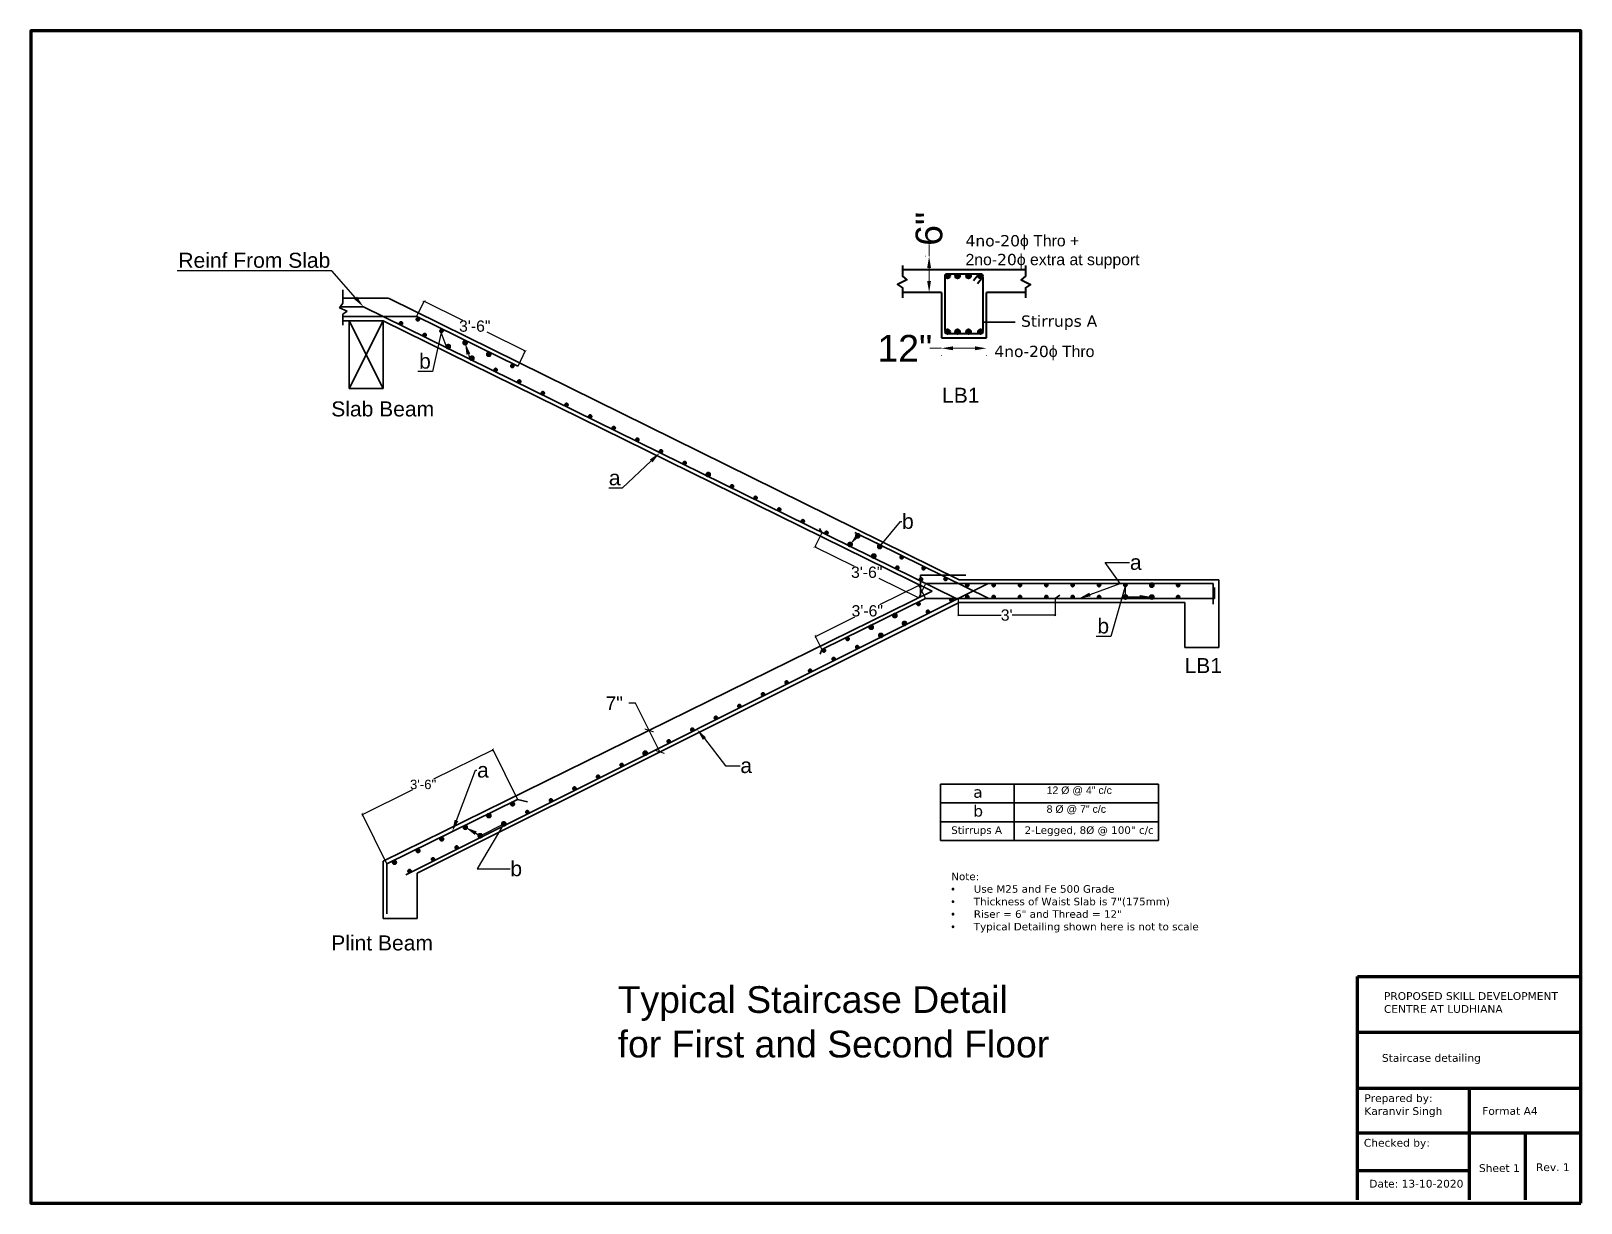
# Model space of a CAD drawing. Header units: feet. Extents: x 15113 to 123217, y -97269 to -8247.
# Drawn here: x 57249.2 to 57661, y -45561.3 to -45249.8 of the extents above; entities that cross this region are included whole.
import ezdxf
from ezdxf import colors
from ezdxf.entities.mleader import LeaderData, LeaderLine
from ezdxf.math import Vec2, Vec3

# ---------------------------------------------------------------- set-up
doc = ezdxf.new("R2010")
doc.units = ezdxf.units.FT
doc.header["$LTSCALE"] = 50.2
doc.header["$MEASUREMENT"] = 0
doc.header["$PDMODE"] = 3
doc.linetypes.add('DOT', pattern=[0.25, 0, -0.25])
doc.linetypes.add('PHANTOM2', pattern=[1.25, 0.625, -0.125, 0.125, -0.125, 0.125, -0.125])
doc.layers.get('0').update_dxf_attribs({"lineweight": 35})
for name, color, linetype, lineweight in [('drg seal', 250, 'Continuous', 120), ('Staircase', 102, 'Continuous', 35), ('Str Brick Foundation', 2, 'Continuous', 35)]:
    doc.layers.add(name, color=color, linetype=linetype, lineweight=lineweight)
doc.layers.add('drg seal txt', color=7, linetype='Continuous')
doc.styles.add('5.2 INCH', font='arial.ttf', dxfattribs={"height": 5.2})
doc.styles.add('7.1 INCH', font='arial.ttf', dxfattribs={"height": 7.1})
doc.styles.get("Standard").update_dxf_attribs({"font": 'arial.ttf'})
doc.dimstyles.new('2.2 INCH', dxfattribs={"dimscale": 0, "dimtxt": 5.2, "dimasz": 3.1, "dimexe": 0.18, "dimexo": 1.063, "dimgap": 0.09, "dimtad": 0, "dimdec": 0, "dimzin": 0, "dimdsep": 46, "dimlunit": 4, "dimtxsty": '5.2 INCH', "dimcen": 0, "dimclrd": 230, "dimclre": 230, "dimclrt": 164, "dimadec": 0, "dimazin": 0, "dimtfac": 1, "dimtdec": 0, "dimtofl": 0, "dimtmove": 0, "dimatfit": 3, "dimfxl": 0.5, "dimtolj": 1, "dimtzin": 0, "dimlwd": 15, "dimlwe": 15, "dimarcsym": 0})
doc.dimstyles.new('Annotative', dxfattribs={"dimscale": 0, "dimtxt": 3, "dimasz": 0.68, "dimexe": 0.18, "dimexo": 0.0625, "dimgap": 0.09, "dimtad": 0, "dimtih": 1, "dimtoh": 1, "dimdec": 0, "dimzin": 0, "dimdsep": 46, "dimlunit": 3, "dimtxsty": 'Standard', "dimblk": 'ARCHTICK', "dimcen": 0.09, "dimadec": 0, "dimazin": 0, "dimtfac": 1, "dimtdec": 0, "dimtofl": 0, "dimtmove": 0, "dimatfit": 3, "dimfxl": 1, "dimtolj": 1, "dimtzin": 0, "dimarcsym": 0})
doc.dimstyles.new('Copy(2) of Standard', dxfattribs={"dimscale": 20, "dimtxt": 0.18, "dimasz": 0.09, "dimexe": 0.18, "dimexo": 0.0625, "dimgap": 0.09, "dimtad": 0, "dimtih": 1, "dimtoh": 1, "dimdec": 1, "dimzin": 0, "dimdsep": 46, "dimlunit": 4, "dimtxsty": 'Standard', "dimblk": 'ARCHTICK', "dimcen": 0.09, "dimadec": 0, "dimazin": 0, "dimtfac": 1, "dimtdec": 1, "dimtofl": 0, "dimtmove": 0, "dimatfit": 3, "dimfxl": 0.5, "dimfxlon": 1, "dimtolj": 1, "dimtzin": 0, "dimarcsym": 0})

# ---------------------------------------------------------------- blocks, each defined once
blk = doc.blocks.new('*U1010')
at = {"layer": 'Str Brick Foundation', "linetype": 'PHANTOM2', "ltscale": 500, "transparency": 33554687}
h = blk.add_hatch(color=256, dxfattribs=at)
h.dxf.hatch_style = 1
h.paths.add_polyline_path([(2.43, -0.73, 1), (1.53, -0.29, 1)])
at = {"layer": 'Str Brick Foundation', "linetype": 'PHANTOM2', "ltscale": 500}
blk.add_circle((1.98, -0.51), 0.5, dxfattribs=at)
blk = doc.blocks.new('*U1011')
at = {"layer": 'Staircase', "color": 0, "linetype": 'ByBlock', "lineweight": -2, "transparency": 16777216, "rotation": 26.32349924509277}
for p in [(25459.9, -26545), (25466.17, -26541.9), (25453.62, -26548.11), (25447.35, -26551.21), (25434.8, -26557.42), (25441.07, -26554.32)]:
    blk.add_blockref('*U1010', p, dxfattribs=at)
blk = doc.blocks.new('*U1012')
at = {"layer": 'Str Brick Foundation', "linetype": 'PHANTOM2', "ltscale": 500, "transparency": 33554687}
h = blk.add_hatch(color=256, dxfattribs=at)
h.dxf.hatch_style = 1
h.paths.add_polyline_path([(-0.02, -0.28, 1), (0.74, -0.65, 1)])
at = {"layer": 'Str Brick Foundation', "linetype": 'PHANTOM2', "ltscale": 500}
blk.add_circle((0.36, -0.47), 0.42, dxfattribs=at)
blk = doc.blocks.new('*U1013')
at = {"layer": 'Staircase', "color": 0, "linetype": 'ByBlock', "lineweight": -2, "transparency": 16777216, "rotation": 26.21035487400487}
for p in [(57478.18, -45404.93), (57484.46, -45401.83), (57471.9, -45408.02), (57465.62, -45411.11), (57459.34, -45414.2)]:
    blk.add_blockref('*U1012', p, dxfattribs=at)
blk = doc.blocks.new('*U1014')
at = {"layer": 'Str Brick Foundation', "linetype": 'PHANTOM2', "ltscale": 500, "transparency": 33554687}
h = blk.add_hatch(color=256, dxfattribs=at)
h.dxf.hatch_style = 1
h.paths.add_polyline_path([(0.97, 0.63, 1), (1.72, 0.26, 1)])
at = {"layer": 'Str Brick Foundation', "linetype": 'PHANTOM2', "ltscale": 500}
blk.add_circle((1.34, 0.45), 0.42, dxfattribs=at)
blk = doc.blocks.new('*U1015')
at = {"layer": 'Staircase', "color": 0, "linetype": 'ByBlock', "lineweight": -2, "transparency": 16777216, "rotation": 26.57039207669201}
for p in [(57492.76, -45402.04), (57486.5, -45405.18), (57480.24, -45408.31), (57467.72, -45414.57), (57473.98, -45411.44), (57461.46, -45417.7), (57455.2, -45420.83), (57448.94, -45423.96), (57436.42, -45430.22), (57442.68, -45427.09), (57430.16, -45433.36), (57423.9, -45436.49), (57411.38, -45442.75), (57417.64, -45439.62), (57405.11, -45445.88), (57398.85, -45449.01), (57386.33, -45455.27), (57392.59, -45452.14), (57380.07, -45458.4), (57373.81, -45461.53), (57361.29, -45467.8), (57367.55, -45464.67), (57355.03, -45470.93), (57348.77, -45474.06)]:
    blk.add_blockref('*U1014', p, dxfattribs=at)
blk = doc.blocks.new('*U1016')
at = {"layer": 'Str Brick Foundation', "linetype": 'PHANTOM2', "ltscale": 500, "transparency": 33554687}
h = blk.add_hatch(color=256, dxfattribs=at)
h.dxf.hatch_style = 1
h.paths.add_polyline_path([(2.22, -0.42, 1), (1.38, -0.42, 1)])
at = {"layer": 'Str Brick Foundation', "linetype": 'PHANTOM2', "ltscale": 500}
blk.add_circle((1.8, -0.42), 0.42, dxfattribs=at)
blk = doc.blocks.new('*U1017')
at = {"layer": 'Staircase', "color": 0, "linetype": 'ByBlock', "lineweight": -2, "transparency": 16777216, "rotation": 180}
for p in [(25590.8, -26486.9), (25597.8, -26486.9), (25604.8, -26486.9), (25611.8, -26486.9), (25618.8, -26486.9), (25625.8, -26486.9), (25632.8, -26486.9), (25639.8, -26486.9), (25646.8, -26486.9)]:
    blk.add_blockref('*U1016', p, dxfattribs=at)
blk = doc.blocks.new('*U1018')
at = {"layer": 'Str Brick Foundation', "linetype": 'PHANTOM2', "ltscale": 500, "transparency": 33554687}
h = blk.add_hatch(color=256, dxfattribs=at)
h.dxf.hatch_style = 1
h.paths.add_polyline_path([(2.22, -0.42, 1), (1.38, -0.42, 1)])
at = {"layer": 'Str Brick Foundation', "linetype": 'PHANTOM2', "ltscale": 500}
blk.add_circle((1.8, -0.42), 0.42, dxfattribs=at)
blk = doc.blocks.new('*U1019')
at = {"layer": 'Staircase', "color": 0, "linetype": 'ByBlock', "lineweight": -2, "transparency": 16777216, "rotation": 180}
for p in [(25590.8, -26486.9), (25597.8, -26486.9), (25604.8, -26486.9), (25611.8, -26486.9), (25618.8, -26486.9), (25625.8, -26486.9), (25632.8, -26486.9), (25639.8, -26486.9), (25646.8, -26486.9)]:
    blk.add_blockref('*U1018', p, dxfattribs=at)
blk = doc.blocks.new('*U1020')
at = {"layer": 'Str Brick Foundation', "linetype": 'PHANTOM2', "ltscale": 500, "transparency": 33554687}
h = blk.add_hatch(color=256, dxfattribs=at)
h.dxf.hatch_style = 1
h.paths.add_polyline_path([(11.02, -0.3, 1), (10.27, -0.67, 1)])
at = {"layer": 'Str Brick Foundation', "linetype": 'PHANTOM2', "ltscale": 500}
blk.add_circle((10.64, -0.48), 0.42, dxfattribs=at)
blk = doc.blocks.new('*U1021')
at = {"layer": 'Staircase', "color": 0, "linetype": 'ByBlock', "lineweight": -2, "transparency": 16777216, "rotation": 153.7896451260037}
for p in [(57356.84, -45332.66), (57363.12, -45335.75), (57369.4, -45338.84), (57375.68, -45341.93), (57381.96, -45345.02), (57388.24, -45348.12), (57394.52, -45351.21), (57400.8, -45354.3), (57407.08, -45357.39), (57413.36, -45360.48), (57419.64, -45363.57), (57425.92, -45366.67), (57432.2, -45369.76), (57438.48, -45372.85), (57444.76, -45375.94), (57451.04, -45379.03), (57457.32, -45382.12), (57463.6, -45385.22), (57469.88, -45388.31), (57476.16, -45391.4), (57482.44, -45394.49), (57488.72, -45397.58), (57495, -45400.67)]:
    blk.add_blockref('*U1020', p, dxfattribs=at)
blk = doc.blocks.new('*U1022')
at = {"layer": 'Str Brick Foundation', "linetype": 'PHANTOM2', "ltscale": 500, "transparency": 33554687}
h = blk.add_hatch(color=256, dxfattribs=at)
h.dxf.hatch_style = 1
h.paths.add_polyline_path([(0.24, -0.78, 1), (0.99, -0.4, 1)])
at = {"layer": 'Str Brick Foundation', "linetype": 'PHANTOM2', "ltscale": 500}
blk.add_circle((0.61, -0.59), 0.42, dxfattribs=at)
blk = doc.blocks.new('*U1023')
at = {"layer": 'Staircase', "color": 0, "linetype": 'ByBlock', "lineweight": -2, "transparency": 16777216, "rotation": 333.7344019662553}
for p in [(57351.68, -45325.66), (57357.96, -45328.76), (57364.23, -45331.85), (57370.51, -45334.95), (57376.79, -45338.05)]:
    blk.add_blockref('*U1022', p, dxfattribs=at)
blk = doc.blocks.new('*U1024')
at = {"layer": 'Str Brick Foundation', "linetype": 'PHANTOM2', "ltscale": 500, "transparency": 33554687}
h = blk.add_hatch(color=256, dxfattribs=at)
h.dxf.hatch_style = 1
h.paths.add_polyline_path([(12.99, 0.6, 1), (12.24, 0.23, 1)])
at = {"layer": 'Str Brick Foundation', "linetype": 'PHANTOM2', "ltscale": 500}
blk.add_circle((12.61, 0.41), 0.42, dxfattribs=at)
blk = doc.blocks.new('*U1025')
at = {"layer": 'Staircase', "color": 0, "linetype": 'ByBlock', "lineweight": -2, "transparency": 16777216, "rotation": 153.7896451260009}
for p in [(57480.34, -45389.18), (57486.17, -45392.05), (57492.01, -45394.92), (57497.84, -45397.79), (57503.67, -45400.66)]:
    blk.add_blockref('*U1024', p, dxfattribs=at)
blk = doc.blocks.new('*D1027')
at = {"layer": 'Defpoints', "color": 0, "linetype": 'Continuous', "transparency": 16777216}
for p in [(57503.07, -45334.15), (57491.07, -45337.23), (57503.07, -45337.23)]:
    blk.add_point(p, dxfattribs=at)
at = {"layer": 'Staircase', "color": 230, "lineweight": 15, "transparency": 16777216}
for p, q in [((57491.07, -45334.15), (57487.97, -45334.15)), ((57499.97, -45334.15), (57494.17, -45334.15))]:
    blk.add_line(p, q, dxfattribs=at)
at = {"layer": 'Staircase', "color": 230, "linetype": 'DOT', "lineweight": 15, "transparency": 16777216}
for p, q in [((57491.07, -45336.17), (57491.07, -45333.97)), ((57503.07, -45336.17), (57503.07, -45333.97))]:
    blk.add_line(p, q, dxfattribs=at)
at = {"layer": 'Staircase', "color": 230, "linetype": 'Continuous', "transparency": 16777216}
for points in [[(57494.17, -45333.63), (57494.17, -45334.67), (57491.07, -45334.15)], [(57499.97, -45333.63), (57499.97, -45334.67), (57503.07, -45334.15)]]:
    blk.add_solid(points, dxfattribs=at)
at = {"layer": 'Staircase', "color": 164, "linetype": 'Continuous', "lineweight": 40, "transparency": 16777216, "insert": (57481.37, -45334.15), "char_height": 7.1, "attachment_point": 5, "style": '7.1 INCH'}
blk.add_mtext('\\A1;12"', dxfattribs=at)
blk = doc.blocks.new('*D1026')
at = {"layer": 'Defpoints', "color": 0, "linetype": 'Continuous', "transparency": 16777216}
for p in [(57487.81, -45309.69), (57487.81, -45309.69), (57487.81, -45319.33)]:
    blk.add_point(p, dxfattribs=at)
at = {"layer": 'Staircase', "color": 230, "linetype": 'DOT', "lineweight": 15, "transparency": 16777216}
for p, q in [((57486.74, -45309.69), (57487.63, -45309.69)), ((57486.74, -45319.33), (57487.63, -45319.33))]:
    blk.add_line(p, q, dxfattribs=at)
at = {"layer": 'Staircase', "color": 230, "lineweight": 15, "transparency": 16777216}
for p, q in [((57487.81, -45309.69), (57487.81, -45306.59)), ((57487.81, -45316.23), (57487.81, -45312.79))]:
    blk.add_line(p, q, dxfattribs=at)
at = {"layer": 'Staircase', "color": 230, "linetype": 'Continuous', "transparency": 16777216}
for points in [[(57487.29, -45312.79), (57488.32, -45312.79), (57487.81, -45309.69)], [(57487.29, -45316.23), (57488.32, -45316.23), (57487.81, -45319.33)]]:
    blk.add_solid(points, dxfattribs=at)
at = {"layer": 'Staircase', "color": 164, "linetype": 'Continuous', "lineweight": 40, "transparency": 16777216, "insert": (57487.81, -45302.4), "char_height": 7.1, "attachment_point": 5, "rotation": 90, "style": '7.1 INCH'}
blk.add_mtext('\\A1;6"', dxfattribs=at)
blk = doc.blocks.new('_ArchTick')
at = {"color": 0, "linetype": 'ByBlock', "const_width": 0.15}
blk.add_lwpolyline([(-0.5, -0.5), (0.5, 0.5)], dxfattribs=at)
blk = doc.blocks.new('*D1028')
at = {"layer": 'Defpoints', "color": 0, "linetype": 'PHANTOM2', "ltscale": 500, "transparency": 16777216}
for p in [(57371.95, -45440.86), (57378.46, -45454.02), (57343.77, -45471.18)]:
    blk.add_point(p, dxfattribs=at)
at = {"layer": 'Staircase', "color": 0, "linetype": 'PHANTOM2', "lineweight": -2, "ltscale": 500, "transparency": 16777216}
for p, q in [((57371.95, -45440.86), (57356.13, -45448.69)), ((57378.43, -45453.96), (57371.87, -45440.7)), ((57337.26, -45458.03), (57350.6, -45451.43)), ((57343.74, -45471.12), (57337.18, -45457.87))]:
    blk.add_line(p, q, dxfattribs=at)
at = {"layer": 'Staircase', "color": 0, "linetype": 'PHANTOM2', "lineweight": -2, "ltscale": 500, "transparency": 16777216, "xscale": 0.68, "yscale": 0.68, "zscale": 0.68}
for p, rotation in [((57371.95, -45440.86), 26.3234992450904), ((57337.26, -45458.03), 206.3234992450904)]:
    blk.add_blockref('_ArchTick', p, dxfattribs=dict(at, rotation=rotation))
at = {"layer": 'Staircase', "color": 0, "linetype": 'PHANTOM2', "lineweight": 20, "ltscale": 500, "transparency": 16777216, "insert": (57353.37, -45450.06), "char_height": 3, "attachment_point": 5}
blk.add_mtext('\\A1;{\\H0.83333x;3\'-6"}', dxfattribs=at)
blk = doc.blocks.new('*D1029')
at = {"layer": 'Defpoints', "color": 0, "linetype": 'PHANTOM2', "ltscale": 500, "transparency": 16777216}
for p in [(57485.12, -45397.16), (57486.85, -45400.66), (57459.34, -45414.2)]:
    blk.add_point(p, dxfattribs=at)
at = {"layer": 'Staircase', "color": 0, "linetype": 'PHANTOM2', "lineweight": -2, "ltscale": 500, "transparency": 16777216}
for p, q in [((57485.12, -45397.16), (57474.67, -45402.3)), ((57486.82, -45400.6), (57485.04, -45396.99)), ((57457.62, -45410.7), (57468.07, -45405.55)), ((57459.31, -45414.14), (57457.54, -45410.54))]:
    blk.add_line(p, q, dxfattribs=at)
at = {"layer": 'Staircase', "color": 0, "linetype": 'PHANTOM2', "lineweight": -2, "ltscale": 500, "transparency": 16777216, "xscale": 0.68, "yscale": 0.68, "zscale": 0.68}
for p, rotation in [((57485.12, -45397.16), 26.2103548740107), ((57457.62, -45410.7), 206.2103548740107)]:
    blk.add_blockref('_ArchTick', p, dxfattribs=dict(at, rotation=rotation))
at = {"layer": 'Staircase', "color": 0, "linetype": 'PHANTOM2', "lineweight": 20, "ltscale": 500, "transparency": 16777216, "insert": (57471.37, -45403.93), "char_height": 3, "attachment_point": 5}
blk.add_mtext('\\A1;3\'-6"', dxfattribs=at)
blk = doc.blocks.new('*D1030')
at = {"layer": 'Defpoints', "color": 0, "linetype": 'PHANTOM2', "ltscale": 500, "transparency": 16777216}
for p in [(57459.34, -45383.12), (57457.47, -45386.91), (57486.85, -45396.66)]:
    blk.add_point(p, dxfattribs=at)
at = {"layer": 'Staircase', "color": 0, "linetype": 'PHANTOM2', "lineweight": -2, "ltscale": 500, "transparency": 16777216}
for p, q in [((57459.31, -45383.17), (57457.39, -45387.08)), ((57457.47, -45386.91), (57467.93, -45392.06)), ((57484.98, -45400.45), (57474.52, -45395.31)), ((57486.82, -45396.72), (57484.9, -45400.62))]:
    blk.add_line(p, q, dxfattribs=at)
at = {"layer": 'Staircase', "color": 0, "linetype": 'PHANTOM2', "lineweight": -2, "ltscale": 500, "transparency": 16777216, "xscale": 0.68, "yscale": 0.68, "zscale": 0.68}
for p, rotation in [((57457.47, -45386.91), 153.7896451260133), ((57484.98, -45400.45), 333.7896451260133)]:
    blk.add_blockref('_ArchTick', p, dxfattribs=dict(at, rotation=rotation))
at = {"layer": 'Staircase', "color": 0, "linetype": 'PHANTOM2', "lineweight": 20, "ltscale": 500, "transparency": 16777216, "insert": (57471.23, -45393.68), "char_height": 3, "attachment_point": 5}
blk.add_mtext('\\A1;3\'-6"', dxfattribs=at)
blk = doc.blocks.new('*D1031')
at = {"layer": 'Defpoints', "color": 0, "linetype": 'PHANTOM2', "ltscale": 500, "transparency": 16777216}
for p in [(57351.68, -45325.66), (57380.54, -45334.9), (57378.56, -45338.92)]:
    blk.add_point(p, dxfattribs=at)
at = {"layer": 'Staircase', "color": 0, "linetype": 'PHANTOM2', "lineweight": -2, "ltscale": 500, "transparency": 16777216}
for p, q in [((57351.71, -45325.6), (57353.74, -45321.47)), ((57353.66, -45321.64), (57363.82, -45326.65)), ((57380.54, -45334.9), (57370.39, -45329.89)), ((57378.59, -45338.87), (57380.62, -45334.74))]:
    blk.add_line(p, q, dxfattribs=at)
at = {"layer": 'Staircase', "color": 0, "linetype": 'PHANTOM2', "lineweight": -2, "ltscale": 500, "transparency": 16777216, "xscale": 0.68, "yscale": 0.68, "zscale": 0.68}
for p, rotation in [((57353.66, -45321.64), 153.7344019662553), ((57380.54, -45334.9), 333.7344019662553)]:
    blk.add_blockref('_ArchTick', p, dxfattribs=dict(at, rotation=rotation))
at = {"layer": 'Staircase', "color": 0, "linetype": 'PHANTOM2', "lineweight": 20, "ltscale": 500, "transparency": 16777216, "insert": (57367.1, -45328.27), "char_height": 3, "attachment_point": 5}
blk.add_mtext('\\A1;3\'-6"', dxfattribs=at)
blk = doc.blocks.new('*D1032')
at = {"layer": 'Defpoints', "color": 0, "linetype": 'PHANTOM2', "ltscale": 500, "transparency": 16777216}
for p in [(57495.53, -45400.66), (57521.31, -45400.66), (57521.31, -45405.06)]:
    blk.add_point(p, dxfattribs=at)
at = {"layer": 'Staircase', "color": 0, "linetype": 'PHANTOM2', "lineweight": -2, "ltscale": 500, "transparency": 16777216}
for p, q in [((57495.53, -45400.72), (57495.53, -45405.24)), ((57521.31, -45400.72), (57521.31, -45405.24)), ((57495.53, -45405.06), (57506.95, -45405.06)), ((57521.31, -45405.06), (57509.89, -45405.06))]:
    blk.add_line(p, q, dxfattribs=at)
at = {"layer": 'Staircase', "color": 0, "linetype": 'PHANTOM2', "lineweight": -2, "ltscale": 500, "transparency": 16777216, "xscale": 0.68, "yscale": 0.68, "zscale": 0.68, "rotation": 180}
blk.add_blockref('_ArchTick', (57495.53, -45405.06), dxfattribs=at)
at = {"layer": 'Staircase', "color": 0, "linetype": 'PHANTOM2', "lineweight": -2, "ltscale": 500, "transparency": 16777216, "xscale": 0.68, "yscale": 0.68, "zscale": 0.68}
blk.add_blockref('_ArchTick', (57521.31, -45405.06), dxfattribs=at)
at = {"layer": 'Staircase', "color": 0, "linetype": 'PHANTOM2', "lineweight": 20, "ltscale": 500, "transparency": 16777216, "insert": (57508.42, -45405.06), "char_height": 3, "attachment_point": 5}
blk.add_mtext("\\A1;3'", dxfattribs=at)
blk = doc.blocks.new('*D1033')
at = {"layer": 'Defpoints', "color": 0, "linetype": 'PHANTOM2', "ltscale": 500, "transparency": 16777216}
for p in [(57415.71, -45434.57), (57416.29, -45441.4), (57418.56, -45440.26)]:
    blk.add_point(p, dxfattribs=at)
at = {"layer": 'Staircase', "color": 0, "linetype": 'PHANTOM2', "lineweight": -2, "ltscale": 500, "transparency": 16777216}
for p, q in [((57409.82, -45428.46), (57408.02, -45428.46)), ((57413.44, -45435.7), (57409.82, -45428.46)), ((57414.59, -45435.13), (57410.22, -45437.31)), ((57416.29, -45441.4), (57413.44, -45435.7)), ((57417.44, -45440.82), (57413.07, -45443.01))]:
    blk.add_line(p, q, dxfattribs=at)
at = {"layer": 'Staircase', "color": 0, "linetype": 'PHANTOM2', "lineweight": -2, "ltscale": 500, "transparency": 16777216, "xscale": 1.8, "yscale": 1.8, "zscale": 1.8}
for p, rotation in [((57413.44, -45435.7), 116.565051177078), ((57416.29, -45441.4), 296.565051177078)]:
    blk.add_blockref('_ArchTick', p, dxfattribs=dict(at, rotation=rotation))
at = {"layer": 'Staircase', "color": 0, "linetype": 'PHANTOM2', "ltscale": 500, "transparency": 16777216, "insert": (57404.17, -45428.46), "char_height": 3.6, "attachment_point": 5}
blk.add_mtext('\\A1;7"', dxfattribs=at)

msp = doc.modelspace()

# ---------------------------------------------------------------- hatches: boundary and pattern name
at = {"layer": 'Staircase', "lineweight": 40}
h = msp.add_hatch(color=2, dxfattribs=at)
h.dxf.hatch_style = 1
h.paths.add_polyline_path([(57492.10316, -45314.95919, 1), (57493.36116, -45314.95919, 1)])
h = msp.add_hatch(color=2, dxfattribs=at)
h.dxf.hatch_style = 1
h.paths.add_polyline_path([(57494.74439, -45314.95919, 1), (57496.00239, -45314.95919, 1)])
h = msp.add_hatch(color=2, dxfattribs=at)
h.dxf.hatch_style = 1
h.paths.add_polyline_path([(57497.64759, -45314.95919, 1), (57498.90559, -45314.95919, 1)])
h = msp.add_hatch(color=2, dxfattribs=at)
h.dxf.hatch_style = 1
h.paths.add_polyline_path([(57500.80437, -45314.95919, 1), (57502.06237, -45314.95919, 1)])
h = msp.add_hatch(color=2, dxfattribs=at)
h.dxf.hatch_style = 1
h.paths.add_polyline_path([(57492.10316, -45329.73879, -1), (57493.36116, -45329.73879, -1)])
h = msp.add_hatch(color=2, dxfattribs=at)
h.dxf.hatch_style = 1
h.paths.add_polyline_path([(57494.74439, -45329.73879, -1), (57496.00239, -45329.73879, -1)])
h = msp.add_hatch(color=2, dxfattribs=at)
h.dxf.hatch_style = 1
h.paths.add_polyline_path([(57497.64759, -45329.73879, -1), (57498.90559, -45329.73879, -1)])
h = msp.add_hatch(color=2, dxfattribs=at)
h.dxf.hatch_style = 1
h.paths.add_polyline_path([(57500.80437, -45329.73879, -1), (57502.06237, -45329.73879, -1)])

# ---------------------------------------------------------------- linework, layer by layer
at = {"layer": 'drg seal', "lineweight": 70}
for p, q in [((57601.59839, -45501.05902), (57660.99874, -45501.05902)), ((57601.65446, -45560.45937), (57601.65446, -45501.05902)), ((57601.59839, -45515.9091), (57660.99874, -45515.9091)), ((57601.59839, -45530.75919), (57660.99874, -45530.75919)), ((57631.29857, -45530.75919), (57631.29857, -45560.45937)), ((57601.65446, -45542.63926), (57660.99874, -45542.63926)), ((57646.14866, -45542.63926), (57646.14866, -45560.45937)), ((57601.80487, -45552.64371), (57631.50504, -45552.64371))]:
    msp.add_line(p, q, dxfattribs=at)
msp.add_lwpolyline([(57660.99874, -45561.27328), (57660.99874, -45249.83321), (57249.2, -45249.83321), (57249.2, -45561.27328), (57660.94268, -45561.27328)], dxfattribs=at)
at = {"layer": 'Staircase', "color": 2, "lineweight": 40}
for p, q in [((57501.09033, -45314.35982), (57499.62697, -45316.25528)), ((57502.05865, -45315.24172), (57500.6813, -45317.02577))]:
    msp.add_line(p, q, dxfattribs=at)
at = {"layer": 'Staircase', "color": 2, "linetype": 'PHANTOM2', "ltscale": 500}
for p, q in [((57342.76836, -45320.84546), (57332.06836, -45320.84546)), ((57342.76836, -45320.84546), (57344.12452, -45320.84546)), ((57337.52282, -45323.14855), (57331.33663, -45323.14855)), ((57332.06836, -45325.65919), (57351.67936, -45325.65919)), ((57351.67936, -45325.65919), (57378.55772, -45338.92323)), ((57342.76836, -45326.84546), (57332.06836, -45326.84546)), ((57333.76836, -45344.84546), (57333.76836, -45326.84546)), ((57333.76836, -45344.84546), (57342.76836, -45326.84546)), ((57333.76836, -45326.84546), (57342.76836, -45344.84546)), ((57342.76836, -45326.84546), (57342.76836, -45344.84546)), ((57336.76836, -45344.84546), (57333.76836, -45344.84546)), ((57342.76836, -45344.84546), (57336.76836, -45344.84546)), ((57459.34101, -45383.11788), (57458.66836, -45382.05919)), ((57503.66836, -45400.65919), (57468.03596, -45383.11788)), ((57490.86836, -45449.95919), (57548.76836, -45449.95919)), ((57490.86836, -45464.95919), (57490.86836, -45449.95919)), ((57510.36836, -45464.95919), (57510.36836, -45449.95919)), ((57548.76836, -45464.95919), (57548.76836, -45449.95919)), ((57490.86836, -45454.95919), (57515.46836, -45454.95919)), ((57490.86836, -45454.95919), (57548.76836, -45454.95919)), ((57490.86836, -45459.95919), (57515.46836, -45459.95919)), ((57490.86836, -45459.95919), (57548.76836, -45459.95919)), ((57354.76836, -45464.47292), (57354.9564, -45464.47292)), ((57490.86836, -45464.95919), (57515.46836, -45464.95919)), ((57490.86836, -45464.95919), (57548.76836, -45464.95919))]:
    msp.add_line(p, q, dxfattribs=at)
at = {"layer": 'Staircase', "color": 2, "linetype": 'PHANTOM2', "ltscale": 100}
for p, q in [((57344.16517, -45320.84546), (57495.76836, -45395.65919)), ((57337.52282, -45323.14855), (57495.004, -45400.67425)), ((57342.76836, -45326.84546), (57488.64657, -45398.65919)), ((57348.76836, -45474.05919), (57503.53229, -45396.65919)), ((57555.76836, -45396.65919), (57486.84804, -45396.65919)), ((57555.76836, -45395.65919), (57495.76836, -45395.65919)), ((57555.76836, -45395.65919), (57564.76836, -45395.65919)), ((57555.76836, -45396.65919), (57563.26836, -45396.65919)), ((57563.26836, -45396.65919), (57563.26836, -45402.15919)), ((57564.76836, -45395.65919), (57564.76836, -45413.65919)), ((57342.76836, -45470.47292), (57488.64657, -45398.65919)), ((57459.34101, -45414.2005), (57486.84804, -45400.65919)), ((57486.84804, -45400.65919), (57555.76836, -45400.65919)), ((57521.3082, -45400.65919), (57522.56836, -45399.75919)), ((57555.76836, -45400.65919), (57563.66836, -45400.65919)), ((57563.66836, -45400.65919), (57563.66836, -45397.70919)), ((57351.76836, -45473.65919), (57495.76836, -45401.65919)), ((57495.76836, -45401.65919), (57555.76836, -45401.65919)), ((57555.76836, -45413.65919), (57555.76836, -45401.65919)), ((57459.34101, -45414.2005), (57458.86836, -45415.45919)), ((57564.76836, -45413.65919), (57555.76836, -45413.65919)), ((57343.76836, -45471.18044), (57378.4612, -45454.01646)), ((57378.4612, -45454.01646), (57381.06836, -45454.65919)), ((57342.76836, -45470.47292), (57342.76836, -45485.65919)), ((57343.76836, -45471.18044), (57343.76836, -45484.45919)), ((57351.76836, -45485.65919), (57351.76836, -45473.65919)), ((57342.76836, -45485.65919), (57351.76836, -45485.65919))]:
    msp.add_line(p, q, dxfattribs=at)
at = {"layer": 'Staircase', "color": 2, "linetype": 'PHANTOM2', "ltscale": 150}
msp.add_line((57502.06836, -45327.23765), (57510.6716, -45327.23765), dxfattribs=at)
at = {"layer": 'Staircase', "color": 2, "linetype": 'Continuous', "lineweight": 40}
msp.add_line((57491.06836, -45331.33112), (57503.06836, -45331.33112), dxfattribs=at)
for points in [[(57480.75333, -45312.12318), (57480.75333, -45314.95395), (57481.88678, -45315.92451), (57479.37686, -45317.21858), (57480.75333, -45318.10827), (57480.75333, -45320.77731)], [(57513.38338, -45313.33112), (57480.75333, -45313.33112)], [(57513.38338, -45312.12318), (57513.38338, -45314.95395), (57512.24994, -45315.92451), (57514.75985, -45317.21858), (57513.38338, -45318.10827), (57513.38338, -45320.77731)], [(57491.06836, -45319.33112), (57480.75333, -45319.33112)], [(57491.06836, -45319.33112), (57491.06836, -45331.33112)], [(57503.06836, -45331.33112), (57503.06836, -45319.33112)], [(57513.38338, -45319.33112), (57503.06836, -45319.33112)]]:
    msp.add_lwpolyline(points, dxfattribs=at)
for points in [[(57492.06836, -45327.5371), (57492.06836, -45325.33112), (57492.06836, -45314.83112, -0.414213562), (57492.56836, -45314.33112), (57501.06836, -45314.33112, -0.414213562), (57502.06836, -45315.33112), (57502.06836, -45325.33112), (57502.06836, -45327.95872)], [(57502.06836, -45325.2688), (57502.06836, -45329.33112, -0.414213562), (57501.06836, -45330.33112), (57493.06836, -45330.33112, -0.414213562), (57492.06836, -45329.33112), (57492.06836, -45325.62423)]]:
    msp.add_lwpolyline(points, format="xyb", dxfattribs=at)
at = {"layer": 'Staircase', "color": 2, "linetype": 'PHANTOM2', "ltscale": 500}
for points in [[(57332.06836, -45318.57292), (57332.06836, -45322.17292), (57331.16836, -45323.37292), (57333.16836, -45324.27292), (57332.06836, -45325.07292), (57332.06836, -45327.97292)], [(57485.5321, -45400.1924), (57485.5321, -45394.40669), (57497.5321, -45394.40669)]]:
    msp.add_lwpolyline(points, dxfattribs=at)
at = {"layer": 'Staircase', "color": 2, "lineweight": 40}
for centre in [(57492.73216, -45314.95919), (57495.37339, -45314.95919), (57498.27659, -45314.95919), (57501.43337, -45314.95919), (57492.73216, -45329.73879), (57495.37339, -45329.73879), (57498.27659, -45329.73879), (57501.43337, -45329.73879)]:
    msp.add_circle(centre, 0.629, dxfattribs=at)
at = {"layer": 'Staircase', "color": 2, "linetype": 'PHANTOM2', "lineweight": 5, "ltscale": 500}
for centre in [(57360.06336, -45333.70567), (57364.52289, -45332.65465), (57366.34361, -45336.79735), (57370.80015, -45335.75238), (57429.14611, -45367.71411), (57468.84171, -45383.97582), (57466.82761, -45386.26416), (57474.67337, -45386.84667), (57473.10786, -45389.35584), (57546.96836, -45397.07919), (57539.96836, -45400.23919), (57546.96836, -45400.23919), (57478.70911, -45405.18416), (57472.42886, -45408.27584), (57481.26836, -45407.25919), (57474.98233, -45410.43762), (57412.37534, -45441.7484), (57370.86489, -45458.3429), (57364.59075, -45461.44698), (57374.81115, -45460.53488), (57368.55045, -45463.66596)]:
    msp.add_circle(centre, 0.62, dxfattribs=at)

# ---------------------------------------------------------------- block references
at = {"layer": 'Staircase', "color": 2, "linetype": 'PHANTOM2'}
for name, p in [('*U1023', (0, 0)), ('*U1021', (0, 0)), ('*U1025', (0, 0)), ('*U1019', (31908.96836, -18910.59919)), ('*U1015', (0, 0)), ('*U1017', (31908.96836, -18913.75919)), ('*U1013', (0, 0)), ('*U1011', (31908.96836, -18913.75919))]:
    msp.add_blockref(name, p, dxfattribs=at)

# ---------------------------------------------------------------- texts
at = {"layer": 'drg seal txt', "attachment_point": 1}
for s, insert, char_height, width in [('{\\fVerdana|b0|i0|c0|p34;PROPOSED SKILL DEVELOPMENT\\PCENTRE AT LUDHIANA}', (57608.64314, -45505.24627), 2.0592121, 362.0993884), ('{\\fPunjabi|b0|i0|c0|p2;°}', (57614.71172, -45506.55366), 0.8800052, 557.0759822), ('{\\fVerdana|b0|i0|c0|p34;Staircase detailing}', (57608.11238, -45521.69495), 2.0592121, 362.0993884), ('{\\fVerdana|b0|i0|c0|p34;Prepared by:\\PKaranvir Singh}', (57603.43017, -45532.37872), 2.0592121, 362.0993884), ('{\\fVerdana|b0|i0|c0|p34;Format A4}', (57634.75658, -45535.783), 2.0592121, 362.0993884), ('{\\fVerdana|b0|i0|c0|p34;Checked by:}', (57603.30772, -45544.24422), 2.0592121, 362.0993884), ('{\\fVerdana|b0|i0|c0|p34;Sheet 1}', (57633.88476, -45550.96445), 2.0592121, 362.0993884), ('{\\fVerdana|b0|i0|c0|p34;Rev. 1}', (57649.02784, -45550.72957), 2.0592121, 362.0993884), ('{\\fVerdana|b0|i0|c0|p34;Date: 13-10-2020}', (57604.74236, -45555.11418), 2.0592121, 362.0993884)]:
    msp.add_mtext(s, dxfattribs=dict(at, insert=insert, char_height=char_height, width=width))
at = {"layer": 'Staircase', "color": 2, "lineweight": 40, "attachment_point": 1}
for s, insert, char_height in [('{\\fVerdana|b0|i0|c0|p34;4no-20}ϕ Thro +\\P2no-{\\fVerdana|b0|i0|c0|p34;20}ϕ extra at support', (57497.48117, -45304.06068), 3), ('{\\fVerdana|b0|i0|c0|p34;Stirrups A}', (57512.23684, -45325.42779), 3), ('{\\fVerdana|b0|i0|c0|p34;\\P4no-20}ϕ Thro', (57505.13481, -45328.46875), 3), ('{\\fVerdana|b0|i0|c0|p34;a}', (57499.52497, -45450.58876), 3), ('12 %%C @ 4" c/c', (57519.02497, -45450.58876), 2), ('{\\fVerdana|b0|i0|c0|p34;b}', (57499.52497, -45455.58876), 3), ('8 %%C @ 7" c/c', (57519.02497, -45455.58876), 2), ('{\\fVerdana|b0|i0|c0|p34;Stirrups A}', (57493.68117, -45461.18876), 2), ('{\\fVerdana|b0|i0|c0|p34;2-Legged, 8%%C @ 100" c/c}', (57513.18117, -45461.18876), 2), ('{\\fVerdana|b0|i0|c0|p34;Note:\\P\\pi-6,l6,t6;\\fSymbol|b0|i0|c2|p18;·^I\\fVerdana|b0|i0|c0|p34;Use M25 and Fe 500 Grade\\P\\fSymbol|b0|i0|c2|p18;·^I\\fVerdana|b0|i0|c0|p34;Thickness of Waist Slab is 7"(175mm)\\P\\fSymbol|b0|i0|c2|p18;·^I\\fVerdana|b0|i0|c0|p34;Riser = 6" and Thread = 12"\\P\\fSymbol|b0|i0|c2|p18;·^I\\fVerdana|b0|i0|c0|p34;Typical Detailing shown here is not to scale}', (57493.68117, -45473.48876), 2)]:
    msp.add_mtext(s, dxfattribs=dict(at, insert=insert, char_height=char_height))
at = {"layer": 'Staircase', "color": 2, "linetype": 'PHANTOM2', "ltscale": 500, "attachment_point": 1, "style": '7.1 INCH'}
for s, width, insert, char_height in [('LB1', 32.5502946, (57491.25676, -45344.63112), 4), ('Slab Beam', 32.5502946, (57328.96836, -45348.25919), 4), ('LB1', 32.5502946, (57555.66836, -45416.45919), 4), ('Plint Beam', 32.5502946, (57328.96836, -45490.15919), 4), ('Typical Staircase Detail \\Pfor First and Second Floor', 186.8, (57405.06836, -45503.65919), 7.1)]:
    msp.add_mtext_dynamic_manual_height_columns(s, width=width, gutter_width=35.5, heights=[0], dxfattribs=dict(at, insert=insert, char_height=char_height))

# ---------------------------------------------------------------- dimensions: what is measured, and where the dimension line sits
at = {"layer": 'Staircase', "color": 2, "linetype": 'Continuous', "lineweight": 40}
dim = msp.add_linear_dim(base=(57487.80502, -45309.68627), p1=(57487.80502, -45319.33112), p2=(57487.80502, -45309.68627), angle=90, text='6"', dimstyle='2.2 INCH', override={"dimscale": 1, "dimtxsty": '7.1 INCH'}, dxfattribs=at)
dim.commit()
dim.dimension.update_dxf_attribs({"geometry": '*D1026', "text_midpoint": (57487.80502, -45302.39658), "dimtype": 160})
at = {"layer": 'Staircase', "color": 2, "linetype": 'PHANTOM2', "lineweight": 20, "ltscale": 500}
for p1, p2, distance, picture, middle in [((57351.67936, -45325.65919), (57378.55772, -45338.92323), 4.48645, '*D1031', (57367.10394, -45328.26798)), ((57486.84804, -45396.65919), (57459.34101, -45383.11788), 4.23065, '*D1030', (57471.22598, -45393.68418)), ((57459.34101, -45414.2005), (57486.84804, -45400.65919), 3.90539, '*D1029', (57471.36964, -45403.92602))]:
    dim = msp.add_aligned_dim(p1=p1, p2=p2, distance=distance, text='3\'-6"', dimstyle='Annotative', dxfattribs=at)
    dim.commit()
    dim.dimension.update_dxf_attribs({"geometry": picture, "text_midpoint": middle})
at = {"layer": 'Staircase', "color": 2, "linetype": 'Continuous', "lineweight": 40}
dim = msp.add_linear_dim(base=(57503.06836, -45334.14924), p1=(57491.06836, -45337.23327), p2=(57503.06836, -45337.23327), text='12"', dimstyle='2.2 INCH', override={"dimscale": 1, "dimtxsty": '7.1 INCH'}, dxfattribs=at)
dim.commit()
dim.dimension.update_dxf_attribs({"geometry": '*D1027', "text_midpoint": (57481.37406, -45334.14924), "dimtype": 160})
at = {"layer": 'Staircase', "color": 2, "linetype": 'PHANTOM2', "lineweight": 20, "ltscale": 500}
dim = msp.add_linear_dim(base=(57521.3082, -45405.05919), p1=(57495.53415, -45400.65919), p2=(57521.3082, -45400.65919), text="3'", dimstyle='Annotative', dxfattribs=at)
dim.commit()
dim.dimension.update_dxf_attribs({"geometry": '*D1032', "text_midpoint": (57508.42117, -45405.05919)})
at = {"layer": 'Staircase', "color": 2, "linetype": 'PHANTOM2', "ltscale": 500}
dim = msp.add_linear_dim(base=(57416.29168, -45441.39753), p1=(57415.70747, -45434.56606), p2=(57418.5569, -45440.26492), angle=296.5650512, text='7"', dimstyle='Copy(2) of Standard', dxfattribs=at)
dim.commit()
dim.dimension.update_dxf_attribs({"geometry": '*D1033', "text_midpoint": (57404.16836, -45428.45919), "dimtype": 161})
at = {"layer": 'Staircase', "color": 2, "linetype": 'PHANTOM2', "lineweight": 20, "ltscale": 500}
dim = msp.add_linear_dim(base=(57371.95416, -45440.86403), p1=(57343.76836, -45471.18044), p2=(57378.4612, -45454.01646), angle=26.3234992, text='{\\H0.83333x;3\'-6"}', dimstyle='Annotative', dxfattribs=at)
dim.commit()
dim.dimension.update_dxf_attribs({"geometry": '*D1028', "text_midpoint": (57353.36836, -45450.05919), "dimtype": 161})

# ---------------------------------------------------------------- leaders
at = {"layer": 'Staircase', "color": 2, "linetype": 'PHANTOM2', "ltscale": 500}
ml = msp.add_multileader_mtext('Standard', dxfattribs=at)
ml.set_content('Reinf From Slab', color=2)
ml.set_leader_properties()
ml.build(insert=Vec2(0, 0))
ml.multileader.update_dxf_attribs({"text_right_attachment_type": 6, "dogleg_length": 0.36, "arrow_head_size": 3.18})
ctx = ml.context
ctx.base_point, ctx.arrow_head_size, ctx.landing_gap_size, ctx.plane_origin = Vec3(57288.92576, -45310.7933), 3.18, 0.09, Vec3(57337.52282, -45323.14855)
ctx.right_attachment, ctx.text_align_type = 6, 2
notes = []
notes.append((ctx, [(0, (1, 1, 0), (57329.16836, -45313.55919), (-1, 0), 0.36, [(0, [(57337.52282, -45323.14855)], 0, [])])]))
ctx.mtext.insert, ctx.mtext.alignment, ctx.mtext.flow_direction = Vec3(57328.71836, -45308.75919), 3, 5
ml = msp.add_multileader_mtext('Standard', dxfattribs=at)
ml.set_content('b', color=2)
ml.set_leader_properties()
ml.build(insert=Vec2(0, 0))
ml.multileader.update_dxf_attribs({"text_right_attachment_type": 6, "dogleg_length": 0.36, "arrow_head_size": 3.18})
ctx = ml.context
ctx.base_point, ctx.arrow_head_size, ctx.landing_gap_size, ctx.plane_origin = Vec3(57352.8154, -45337.59193), 3.18, 0.09, Vec3(57364.52289, -45332.65465)
ctx.right_attachment, ctx.text_align_type = 6, 2
notes.append((ctx, [(0, (1, 1, 0), (57355.86836, -45340.35919), (-1, 0), 0.36, [(3, [(57364.52289, -45332.65465), (57365.75661, -45336.99694), (57359.73269, -45334.23013), (57358.15535, -45329.96711)], 0, [])])]))
ctx.mtext.insert, ctx.mtext.alignment, ctx.mtext.flow_direction = Vec3(57355.41836, -45335.55919), 3, 5
ml = msp.add_multileader_mtext('Standard', dxfattribs=at)
ml.set_content('a', color=2)
ml.set_leader_properties()
ml.build(insert=Vec2(0, 0))
ml.multileader.update_dxf_attribs({"text_right_attachment_type": 6, "dogleg_length": 0.36, "arrow_head_size": 3.18})
ctx = ml.context
ctx.base_point, ctx.arrow_head_size, ctx.landing_gap_size, ctx.plane_origin = Vec3(57403.05987, -45368.59193), 3.18, 0.09, Vec3(57416.26341, -45361.9114)
ctx.right_attachment, ctx.text_align_type = 6, 2
notes.append((ctx, [(0, (1, 1, 0), (57406.26836, -45371.35919), (-1, 0), 0.36, [(0, [(57416.26341, -45361.9114)], 0, [])])]))
ctx.mtext.insert, ctx.mtext.alignment, ctx.mtext.flow_direction = Vec3(57405.81836, -45366.55919), 3, 5
ml = msp.add_multileader_mtext('Standard', dxfattribs=at)
ml.set_content('b', color=2)
ml.set_leader_properties()
ml.build(insert=Vec2(0, 0))
ml.multileader.update_dxf_attribs({"text_right_attachment_type": 6, "dogleg_length": 0.36, "arrow_head_size": 3.18})
ctx = ml.context
ctx.base_point, ctx.arrow_head_size, ctx.landing_gap_size, ctx.plane_origin = Vec3(57480.52836, -45380.15919), 3.18, 0.09, Vec3(57466.82761, -45386.26416)
ctx.right_attachment = 6
notes.append((ctx, [(0, (1, 1, 0), (57480.16836, -45380.15919), (1, 0), 0.36, [(2, [(57466.82761, -45386.26416), (57469.08873, -45383.63614), (57475.06698, -45386.36764)], 0, [])])]))
ctx.mtext.insert, ctx.mtext.flow_direction = Vec3(57480.61836, -45378.12645), 5
ml = msp.add_multileader_mtext('Standard', dxfattribs=at)
ml.set_content('a', color=2)
ml.set_leader_properties()
ml.build(insert=Vec2(0, 0))
ml.multileader.update_dxf_attribs({"text_right_attachment_type": 6, "dogleg_length": 0.36, "arrow_head_size": 3.18})
ctx = ml.context
ctx.base_point, ctx.arrow_head_size, ctx.landing_gap_size, ctx.plane_origin = Vec3(57541.06836, -45391.05919), 3.18, 0.09, Vec3(57527.56836, -45400.65919)
ctx.right_attachment = 6
notes.append((ctx, [(0, (1, 1, 0), (57534.56836, -45391.05919), (1, 0), 6.5, [(2, [(57527.56836, -45400.65919), (57538.56836, -45396.65919), (57538.56836, -45396.65919)], 0, [])])]))
ctx.mtext.insert, ctx.mtext.flow_direction = Vec3(57541.15836, -45389.02645), 5
ml = msp.add_multileader_mtext('Standard', dxfattribs=at)
ml.set_content('b', color=2)
ml.set_leader_properties()
ml.build(insert=Vec2(0, 0))
ml.multileader.update_dxf_attribs({"text_right_attachment_type": 6, "dogleg_length": 0.36, "arrow_head_size": 3.18})
ctx = ml.context
ctx.base_point, ctx.arrow_head_size, ctx.landing_gap_size, ctx.plane_origin = Vec3(57533.02836, -45407.95919), 3.18, 0.09, Vec3(57539.96836, -45400.23919)
ctx.right_attachment, ctx.text_align_type = 6, 2
notes.append((ctx, [(1, (1, 1, 0), (57536.08132, -45410.72645), (-1, 0), 0.36, [(2, [(57546.96836, -45400.23919), (57539.96836, -45400.23919), (57539.96836, -45397.07919)], 0, [])])]))
ctx.mtext.insert, ctx.mtext.alignment, ctx.mtext.flow_direction = Vec3(57535.63132, -45405.92645), 3, 5
ml = msp.add_multileader_mtext('Standard', dxfattribs=at)
ml.set_content('a', color=2)
ml.set_leader_properties()
ml.build(insert=Vec2(0, 0))
ml.multileader.update_dxf_attribs({"text_right_attachment_type": 6, "dogleg_length": 0.36, "arrow_head_size": 3.18})
ctx = ml.context
ctx.base_point, ctx.arrow_head_size, ctx.landing_gap_size, ctx.plane_origin = Vec3(57437.56836, -45445.05919), 3.18, 0.09, Vec3(57424.15032, -45436.35919)
ctx.right_attachment = 6
notes.append((ctx, [(0, (1, 1, 0), (57433.66836, -45445.05919), (1, 0), 3.9, [(0, [(57426.15032, -45435.35919)], 0, [])])]))
ctx.mtext.insert, ctx.mtext.flow_direction = Vec3(57437.65836, -45443.02645), 5
ml = msp.add_multileader_mtext('Standard', dxfattribs=at)
ml.set_content('a', color=2)
ml.set_leader_properties()
ml.build(insert=Vec2(0, 0))
ml.multileader.update_dxf_attribs({"text_right_attachment_type": 6, "dogleg_length": 0.36, "arrow_head_size": 3.18})
ctx = ml.context
ctx.base_point, ctx.arrow_head_size, ctx.landing_gap_size, ctx.plane_origin = Vec3(57367.62836, -45446.25919), 3.18, 0.09, Vec3(57361.11478, -45462.59845)
ctx.right_attachment = 6
notes.append((ctx, [(1, (1, 1, 0), (57367.26836, -45446.25919), (1, 0), 0.36, [(0, [(57361.11478, -45462.59845)], 0, [])])]))
ctx.mtext.insert, ctx.mtext.flow_direction = Vec3(57367.71836, -45444.22645), 5
ml = msp.add_multileader_mtext('Standard', dxfattribs=at)
ml.set_content('b', color=2)
ml.set_leader_properties()
ml.build(insert=Vec2(0, 0))
ml.multileader.update_dxf_attribs({"text_right_attachment_type": 6, "dogleg_length": 0.36, "arrow_head_size": 3.18})
ctx = ml.context
ctx.base_point, ctx.arrow_head_size, ctx.landing_gap_size, ctx.plane_origin = Vec3(57376.46836, -45472.45919), 3.18, 0.09, Vec3(57364.59075, -45461.44698)
ctx.right_attachment = 6
notes.append((ctx, [(0, (1, 1, 0), (57367.76836, -45472.45919), (1, 0), 8.7, [(1, [(57364.59075, -45461.44698), (57368.55045, -45463.66596), (57374.81115, -45460.53488)], 0, [])])]))
ctx.mtext.insert, ctx.mtext.flow_direction = Vec3(57376.55836, -45470.42645), 5
for ctx, leaders in notes:
    for number, flags, end, landing, length, lines in leaders:
        leader = LeaderData()
        leader.index, (leader.has_last_leader_line, leader.has_dogleg_vector, leader.attachment_direction) = number, flags
        leader.last_leader_point, leader.dogleg_vector, leader.dogleg_length = Vec3(end), Vec3(landing), length
        for number, points, colour, breaks in lines:
            line = LeaderLine()
            line.index, line.vertices, line.color, line.breaks = number, Vec3.list(points), colors.encode_raw_color(colour), breaks
            leader.lines.append(line)
        ctx.leaders.append(leader)

doc.saveas('drawing.dxf')
